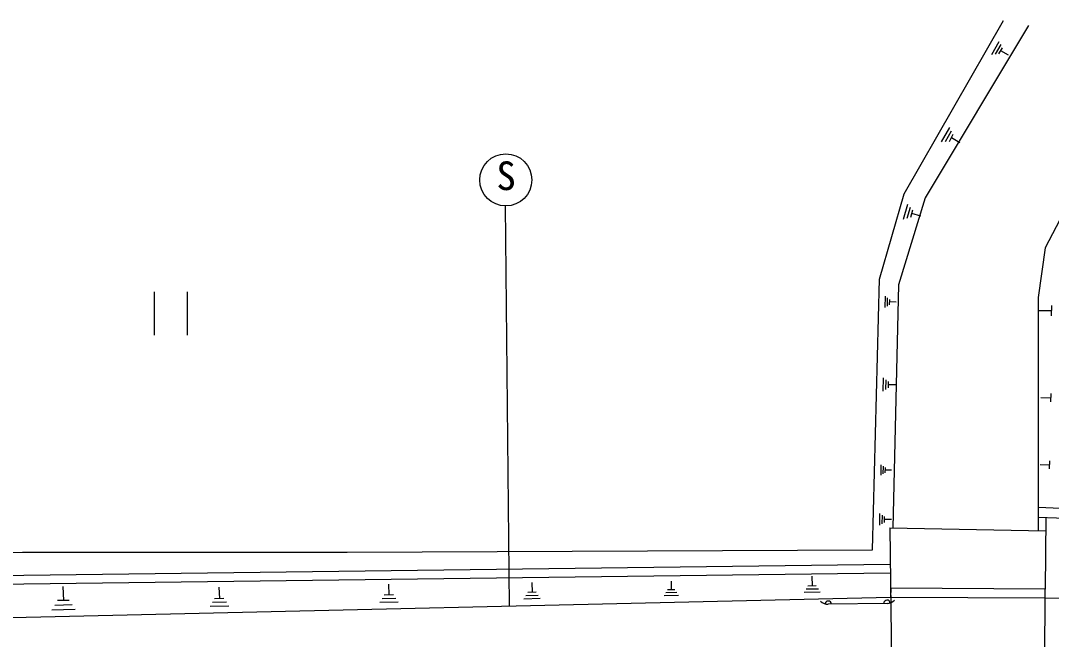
# Model space of a CAD drawing. Units: millimetres, scale not verified. Extents: x 40000 to 680000, y 20000 to 380000.
# Drawn here: x 226836 to 274351, y 290546 to 319037 of the extents above; entities that cross this region are included whole.
import ezdxf
from ezdxf.enums import TextEntityAlignment as Align

# ---------------------------------------------------------------- set-up
doc = ezdxf.new("R2010")
doc.units = ezdxf.units.MM
doc.header["$LTSCALE"] = 1000
doc.layers.add('M-BGD', color=7, linetype='Continuous', lineweight=25)
doc.layers.add('M-STR-STRC', color=7, linetype='Continuous', lineweight=25)
doc.styles.add('ＭＳ ゴシック', font='')
doc.styles.get('ＭＳ ゴシック').set_extended_font_data('MS Gothic')

msp = doc.modelspace()

# ---------------------------------------------------------------- linework, layer by layer
at = {"layer": 'M-BGD'}
for p, q in [((267567, 311059), (272151, 319037)), ((273297, 318816), (268537, 310883)), ((271610, 317482), (271950, 318082)), ((271770, 317492), (272030, 317942)), ((271930, 317502), (272100, 317792)), ((272370, 317442), (272020, 317652)), ((269290, 313462), (269670, 314112)), ((269470, 313472), (269750, 313962)), ((269650, 313472), (269830, 313802)), ((270130, 313412), (269740, 313642)), ((275540, 311405), (274069, 308572)), ((266421, 307136), (267567, 311059)), ((268537, 310883), (267302, 306872)), ((267540, 309892), (267740, 310582)), ((267710, 309942), (267860, 310452)), ((267870, 309982), (267970, 310322)), ((268330, 310032), (267920, 310152)), ((274069, 308572), (273742, 306283)), ((266110, 294670), (266421, 307136)), ((233014, 304547), (233014, 306547)), ((234514, 306547), (234514, 304547)), ((267302, 306872), (267038, 295677)), ((266690, 305832), (266700, 306342)), ((266790, 305892), (266800, 306272)), ((266890, 305952), (266900, 306202)), ((267200, 306072), (266900, 306082)), ((273742, 306283), (273735, 295545)), ((273790, 305692), (274350, 305682)), ((274350, 305912), (274340, 305442)), ((266590, 301972), (266610, 302582)), ((266720, 302052), (266730, 302502)), ((266840, 302122), (266840, 302422)), ((267200, 302262), (266840, 302272)), ((274320, 301862), (274310, 301482)), ((273870, 301682), (274320, 301672)), ((266500, 298102), (266510, 298582)), ((266600, 298162), (266610, 298522)), ((266690, 298222), (266700, 298462)), ((273830, 298592), (274260, 298582)), ((274260, 298762), (274250, 298402)), ((266980, 298332), (266700, 298342)), ((298559, 295536), (273755, 296614)), ((266440, 295812), (266450, 296342)), ((266550, 295872), (266560, 296272)), ((266660, 295932), (266660, 296202)), ((266980, 296062), (266660, 296072)), ((298540, 295086), (273735, 296165)), ((274097, 296149), (274070, 292861)), ((266901, 295679), (267035, 284968)), ((266901, 295679), (274092, 295538)), ((241894, 294566), (266110, 294670)), ((212862, 294401), (226926, 294566)), ((226926, 294566), (241894, 294566)), ((266922, 293996), (197627, 293119)), ((266927, 293596), (197734, 292721)), ((256820, 293232), (256830, 292832)), ((263310, 293452), (263320, 293012)), ((228790, 292982), (228810, 292342)), ((235980, 292942), (236000, 292422)), ((243800, 293092), (243810, 292592)), ((250600, 292712), (250220, 292702)), ((250400, 293162), (250410, 292712)), ((257090, 292702), (256580, 292692)), ((257000, 292832), (256660, 292822)), ((263700, 292712), (262960, 292702)), ((263610, 292862), (263050, 292852)), ((263510, 293012), (263130, 293002)), ((266943, 292896), (266941, 292496)), ((274068, 292861), (266943, 292896)), ((274031, 285060), (274068, 292861)), ((211686, 291210), (266941, 292496)), ((229070, 292342), (228540, 292332)), ((236320, 292252), (235680, 292242)), ((236210, 292422), (235780, 292412)), ((244240, 292262), (243400, 292242)), ((244130, 292432), (243500, 292412)), ((244020, 292592), (243600, 292582)), ((250790, 292422), (250040, 292402)), ((250700, 292572), (250130, 292552)), ((257170, 292562), (256500, 292552)), ((266941, 292496), (274066, 292461)), ((274066, 292461), (316714, 291980)), ((229350, 291922), (228280, 291892)), ((229210, 292132), (228410, 292112)), ((236430, 292082), (235570, 292062)), ((266774, 292205), (264065, 292162))]:
    msp.add_line(p, q, dxfattribs=at)
for centre, radius, start, end in [((264057, 292662), 500, 225.9022, 270.9022), ((264065, 292162), 150, 0.9022, 180.9022), ((266774, 292205), 150, 0.9022, 180.9022), ((266766, 292704), 500, 270.9022, 315.9022)]:
    msp.add_arc(centre, radius, start, end, dxfattribs=at)
at = {"layer": 'M-STR-STRC'}
msp.add_line((249166, 310502), (249357, 292086), dxfattribs=at)
msp.add_circle((249202, 311702), 1200, dxfattribs=at)

# ---------------------------------------------------------------- texts
at = {"layer": 'M-STR-STRC', "style": 'ＭＳ ゴシック'}
msp.add_text('S', height=1320, dxfattribs=at).set_placement((248766, 310839), align=Align.BOTTOM_LEFT)

doc.saveas('drawing.dxf')
